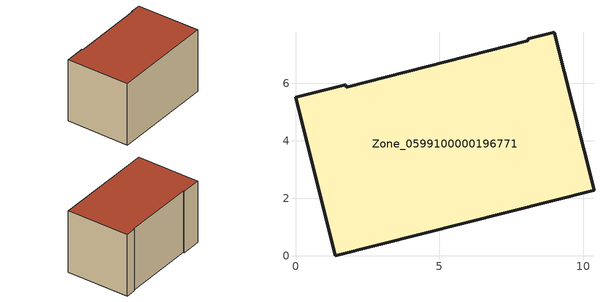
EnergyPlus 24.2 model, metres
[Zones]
Zone_0599100000196771
 floor ground (C_G): 8.09,7.54 8.99,7.77 10.38,2.27 1.39,0 0,5.51 1.75,5.95 1.77,5.86 8.08,7.48 z0
 wall outside (C_F): 10.38,2.27 8.99,7.77 8.09,7.54 8.08,7.48 1.77,5.86 1.75,5.95 0,5.51 1.39,0 10.38,2.27 z0:5.7
 roof outside (C_R): 8.99,7.77 8.09,7.54 8.08,7.48 1.77,5.86 1.75,5.95 0,5.51 1.39,0 10.38,2.27 z5.7
[BUILDING]
Pand.0599100000196771: North Axis=0; Terrain=City; Loads Convergence Tolerance Value=0.04; Temperature Convergence Tolerance Value=0.4; Solar Distribution=FullExterior; Maximum Number of Warmup Days=25; Minimum Number of Warmup Days=1
[Site:Location]
Rotterdam.The.Hague.AP_ZH_NLD Design_Conditions: Latitude=51.96; Longitude=4.45; Time Zone=1; Elevation=-4.5
[SITE:GROUNDTEMPERATURE:BUILDINGSURFACE]
18, 18, 18, 18, 18, 18, 18, 18, 18, 18, 18, 18
[MATERIAL] Thermal Absorptance=0.9; Solar Absorptance=0.7; Visible Absorptance=0.7
Name | Roughness | Thickness | Conductivity | Density | Specific Heat
G.TI.1975-1991 | MediumSmooth | 0.15 | 0.288461 | 540 | 1210
F.TI.1975-1991 | Rough | 0.3 | 0.230769 | 1920 | 840
R.TI.1975-1991 | MediumRough | 0.2 | 0.153846 | 1500 | 1000
[CONSTRUCTION]
C_G: G.TI.1975-1991
C_F: F.TI.1975-1991
C_R: R.TI.1975-1991
[ZONE]
Zone_0599100000196771: Type=1; Multiplier=1; Ceiling Height=Autocalculate; Volume=Autocalculate; Floor Area=autocalculate; Part of Total Floor Area=Yes
[ZONEINFILTRATION:DESIGNFLOWRATE]
Infil_Zone_0599100000196771: Zone or ZoneList or Space or SpaceList=Zone_0599100000196771; Schedule=AlwaysOn; Design Flow Rate Calculation Method=Flow/Area; Flow Rate per Floor Area=0.003; Constant Term Coefficient=1; Temperature Term Coefficient=0; Velocity Term Coefficient=0; Velocity Squared Term Coefficient=0
[HVACTEMPLATE:ZONE:IDEALLOADSAIRSYSTEM]
Zone_0599100000196771: Maximum Heating Supply Air Temperature=50; Minimum Cooling Supply Air Temperature=13; Maximum Heating Supply Air Humidity Ratio=0.0156; Minimum Cooling Supply Air Humidity Ratio=0.0077; Heating Limit=NoLimit; Cooling Limit=NoLimit; Dehumidification Control Type=ConstantSensibleHeatRatio; Cooling Sensible Heat Ratio=0.7; Dehumidification Setpoint=60; Humidification Control Type=None; Humidification Setpoint=30; Outdoor Air Method=None; Outdoor Air Flow Rate per Person=0.00944; Outdoor Air Flow Rate per Zone Floor Area=0; Outdoor Air Flow Rate per Zone=0; Demand Controlled Ventilation Type=None; Outdoor Air Economizer Type=NoEconomizer; Heat Recovery Type=None; Sensible Heat Recovery Effectiveness=0.7; Latent Heat Recovery Effectiveness=0.65
[ZONECONTROL:THERMOSTAT]
ThermostatControl_Zone_0599100000196771: Zone or ZoneList=Zone_0599100000196771; Control Type Schedule=DualSetpointControlType; Control 1=Thermostat_Zone_0599100000196771; Temperature Difference Between Cutout And Setpoint=0
[THERMOSTATSETPOINT:DUALSETPOINT]
Thermostat_Zone_0599100000196771: Heating Setpoint Temperature Schedule=HeatingSetpoint_Zone_0599100000196771; Cooling Setpoint Temperature Schedule=CoolingSetpoint_Zone_0599100000196771
[SCHEDULE:COMPACT]
HeatingSetpoint_Zone_0599100000196771: Through: 12/31, For: AllDays, Until: 24:00, 21
CoolingSetpoint_Zone_0599100000196771: Through: 12/31, For: AllDays, Until: 24:00, 24
DualSetpointControlType: Through: 12/31, For: AllDays, Until: 24:00, 4
AlwaysOn: Through: 12/31, For: AllDays, Until: 24:00, 1
